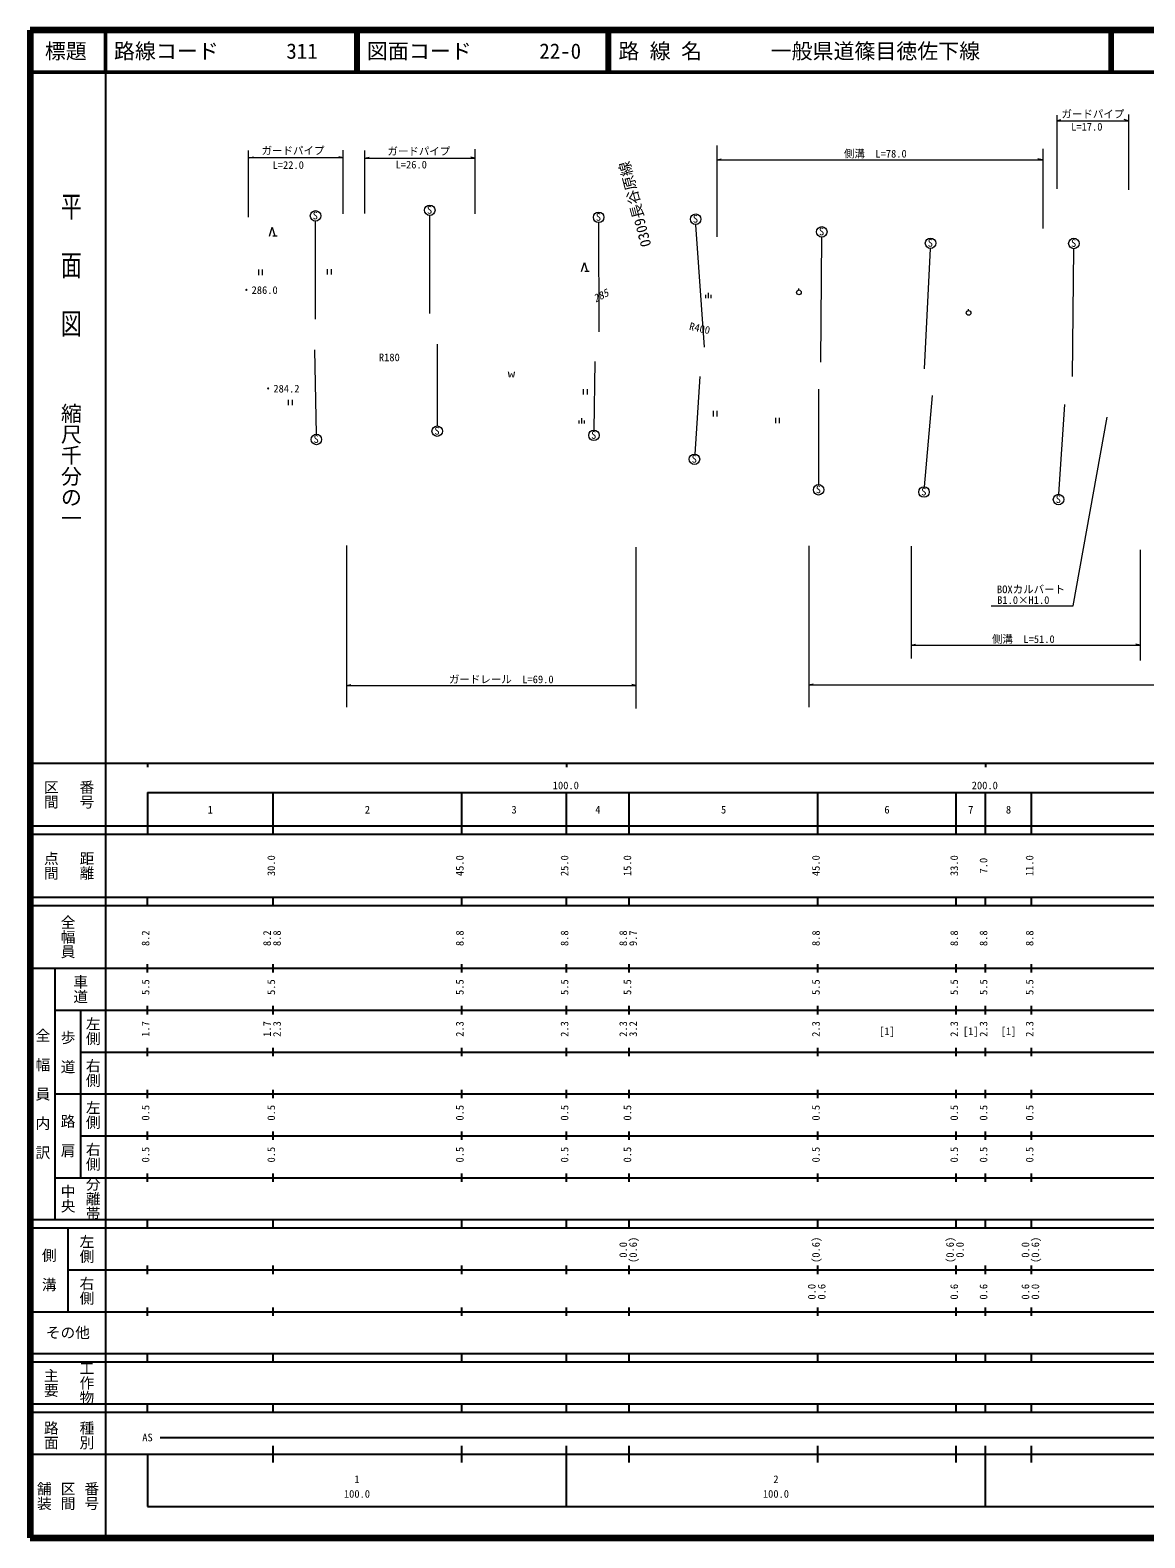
# Model space of a CAD drawing. Units: millimetres on the paper, with parts at other scales. Extents: x 40 to 680, y 20 to 380.
# Drawn here: x 40 to 306, y 20 to 380 of the extents above; entities that cross this region are included whole.
import ezdxf
from ezdxf.enums import TextEntityAlignment as Align

# ---------------------------------------------------------------- set-up
doc = ezdxf.new("R2010")
doc.units = ezdxf.units.MM
for name, color, linetype, lineweight in [('M-BGD', 7, 'Continuous', 13), ('M-STR-HTXT', 7, 'Continuous', 13), ('M-TTL', 2, 'Continuous', 140), ('M-TTL-BAND', 7, 'Continuous', 25), ('M-TTL-LINE', 7, 'Continuous', 50)]:
    doc.layers.add(name, color=color, linetype=linetype, lineweight=lineweight)
doc.layers.add('M-TTL-TXT', color=7, linetype='Continuous')
doc.styles.add('@ＭＳ ゴシック', font='')
doc.styles.add('ＭＳ ゴシック', font='')
doc.styles.get('@ＭＳ ゴシック').set_extended_font_data('@MS Gothic')
doc.styles.get('ＭＳ ゴシック').set_extended_font_data('MS Gothic')

msp = doc.modelspace()

# ---------------------------------------------------------------- linework, layer by layer
at = {"layer": 'M-BGD'}
for p, q in [((135.385, 312.317), (135.355, 335.739)), ((97.123, 330.773), (97.772, 332.936)), ((97.772, 332.936), (98.421, 330.773)), ((108.112, 310.979), (108.083, 334.4)), ((175.781, 307.974), (175.702, 334.058)), ((200.94, 304.281), (198.86, 333.49)), ((98.962, 330.773), (97.88, 330.773)), ((228.699, 300.709), (228.964, 330.579)), ((253.419, 299.132), (254.897, 327.865)), ((288.746, 297.288), (289.083, 327.821)), ((171.617, 322.359), (172.266, 324.522)), ((172.266, 324.522), (172.915, 322.359)), ((94.493, 322.828), (94.493, 321.528)), ((95.468, 321.528), (95.468, 322.828)), ((110.91, 322.919), (110.91, 321.619)), ((111.885, 321.619), (111.885, 322.919)), ((173.456, 322.359), (172.374, 322.359)), ((201.891, 316.043), (201.891, 317.293)), ((223.493, 317.958), (223.493, 318.333)), ((201.266, 316.043), (201.266, 316.793)), ((202.516, 316.043), (202.516, 316.793)), ((263.989, 313.033), (263.989, 313.408)), ((107.835, 303.69), (108.297, 283.521)), ((137.16, 305.033), (137.135, 285.498)), ((174.768, 300.905), (174.54, 284.5)), ((199.832, 297.303), (198.604, 278.791)), ((101.607, 291.726), (101.607, 290.426)), ((102.582, 290.426), (102.582, 291.726)), ((172.02, 294.28), (172.02, 292.98)), ((172.995, 292.98), (172.995, 294.28)), ((228.145, 294.244), (228.145, 271.494)), ((255.27, 292.743), (253.344, 270.97)), ((203.031, 289.081), (203.031, 287.781)), ((204.006, 287.781), (204.006, 289.081)), ((286.905, 290.596), (285.419, 269.171)), ((171.031, 286.081), (171.031, 286.831)), ((171.656, 286.081), (171.656, 287.331)), ((172.281, 286.081), (172.281, 286.831)), ((217.898, 287.439), (217.898, 286.139)), ((218.873, 286.139), (218.873, 287.439))]:
    msp.add_line(p, q, dxfattribs=at)
for centre, radius in [((108.105, 335.65), 1.25), ((135.378, 336.989), 1.25), ((175.686, 335.308), 1.25), ((198.844, 334.864), 1.25), ((228.947, 331.829), 1.25), ((254.903, 329.115), 1.25), ((289.107, 329.071), 1.25), ((223.493, 317.396), 0.562), ((263.989, 312.47), 0.562), ((137.152, 284.248), 1.25), ((174.558, 283.25), 1.25), ((108.314, 282.271), 1.25), ((198.554, 277.542), 1.25), ((228.176, 270.244), 1.25), ((253.344, 269.72), 1.25), ((285.44, 267.921), 1.25)]:
    msp.add_circle(centre, radius, dxfattribs=at)
at = {"layer": 'M-STR-HTXT'}
for p, q in [((285.034, 359.71), (285.034, 342.115)), ((285.034, 358.377), (286.034, 358.627)), ((285.034, 358.377), (302.096, 358.377)), ((302.096, 358.377), (301.096, 358.627)), ((302.184, 359.888), (302.184, 341.878)), ((92.036, 351.232), (92.036, 335.37)), ((92.303, 349.499), (93.303, 349.749)), ((114.696, 349.499), (92.303, 349.499)), ((114.696, 349.499), (113.696, 349.749)), ((114.696, 336.169), (114.696, 351.365)), ((119.895, 336.236), (119.895, 351.298)), ((119.895, 349.432), (120.895, 349.682)), ((119.895, 349.432), (146.154, 349.432)), ((146.154, 349.432), (145.154, 349.682)), ((146.154, 351.565), (146.154, 336.103)), ((203.938, 330.638), (203.938, 352.431)), ((203.938, 349.032), (204.938, 349.282)), ((281.515, 349.032), (280.515, 349.282)), ((281.715, 351.632), (281.715, 332.637)), ((203.938, 349.032), (281.515, 349.032)), ((115.523, 256.912), (115.523, 218.323)), ((184.578, 256.512), (184.578, 218.048)), ((225.867, 256.837), (225.867, 218.373)), ((250.276, 256.82), (250.276, 229.928)), ((304.911, 255.92), (304.911, 229.528)), ((250.276, 233.127), (251.276, 233.377)), ((250.276, 233.127), (304.911, 233.127)), ((304.911, 233.127), (303.911, 233.377)), ((115.523, 223.521), (116.523, 223.771)), ((115.523, 223.521), (184.578, 223.521)), ((184.578, 223.521), (183.578, 223.771)), ((225.867, 223.671), (226.867, 223.921)), ((225.867, 223.671), (411.039, 223.671))]:
    msp.add_line(p, q, dxfattribs=at)
msp.add_lwpolyline([(269.332, 242.514), (288.972, 242.514), (297.084, 287.576)], dxfattribs=at)
at = {"layer": 'M-TTL'}
for p, q in [((40, 380), (40, 20)), ((680, 380), (40, 380)), ((40, 20), (680, 20))]:
    msp.add_line(p, q, dxfattribs=at)
at = {"layer": 'M-TTL-BAND'}
for p, q in [((58, 370), (58, 20)), ((40, 205), (579, 205)), ((68, 205), (68, 204)), ((168, 205), (168, 204)), ((268, 205), (268, 204)), ((68, 198), (579, 198)), ((68, 198), (68, 188)), ((98, 188), (98, 198)), ((143, 188), (143, 198)), ((168, 188), (168, 198)), ((183, 188), (183, 198)), ((228, 188), (228, 198)), ((261, 188), (261, 198)), ((268, 188), (268, 198)), ((279, 188), (279, 198)), ((40, 190), (579, 190)), ((40, 188), (579, 188)), ((40, 173), (579, 173)), ((68, 171), (68, 173)), ((98, 171), (98, 173)), ((143, 171), (143, 173)), ((168, 171), (168, 173)), ((183, 171), (183, 173)), ((228, 171), (228, 173)), ((261, 171), (261, 173)), ((268, 171), (268, 173)), ((279, 171), (279, 173)), ((40, 171), (579, 171)), ((40, 156), (579, 156)), ((46, 96), (46, 156)), ((68, 155), (68, 157)), ((98, 155), (98, 157)), ((143, 155), (143, 157)), ((168, 155), (168, 157)), ((183, 155), (183, 157)), ((228, 155), (228, 157)), ((261, 155), (261, 157)), ((268, 155), (268, 157)), ((279, 155), (279, 157)), ((46, 146), (579, 146)), ((52, 146), (52, 106)), ((68, 145), (68, 147)), ((98, 145), (98, 147)), ((143, 145), (143, 147)), ((168, 145), (168, 147)), ((183, 145), (183, 147)), ((228, 145), (228, 147)), ((261, 145), (261, 147)), ((268, 145), (268, 147)), ((279, 145), (279, 147)), ((68, 135), (68, 137)), ((98, 135), (98, 137)), ((143, 135), (143, 137)), ((168, 135), (168, 137)), ((183, 135), (183, 137)), ((228, 135), (228, 137)), ((261, 135), (261, 137)), ((268, 135), (268, 137)), ((279, 135), (279, 137)), ((52, 136), (579, 136)), ((46, 126), (579, 126)), ((68, 125), (68, 127)), ((98, 125), (98, 127)), ((143, 125), (143, 127)), ((168, 125), (168, 127)), ((183, 125), (183, 127)), ((228, 125), (228, 127)), ((261, 125), (261, 127)), ((268, 125), (268, 127)), ((279, 125), (279, 127)), ((52, 116), (579, 116)), ((68, 115), (68, 117)), ((98, 115), (98, 117)), ((143, 115), (143, 117)), ((168, 115), (168, 117)), ((183, 115), (183, 117)), ((228, 115), (228, 117)), ((261, 115), (261, 117)), ((268, 115), (268, 117)), ((279, 115), (279, 117)), ((46, 106), (579, 106)), ((68, 105), (68, 107)), ((98, 105), (98, 107)), ((143, 105), (143, 107)), ((168, 105), (168, 107)), ((183, 105), (183, 107)), ((228, 105), (228, 107)), ((261, 105), (261, 107)), ((268, 105), (268, 107)), ((279, 105), (279, 107)), ((40, 96), (579, 96)), ((40, 94), (579, 94)), ((49, 94), (49, 74)), ((68, 94), (68, 96)), ((98, 94), (98, 96)), ((143, 94), (143, 96)), ((168, 94), (168, 96)), ((183, 94), (183, 96)), ((228, 94), (228, 96)), ((261, 94), (261, 96)), ((268, 94), (268, 96)), ((279, 94), (279, 96)), ((49, 84), (579, 84)), ((68, 83), (68, 85)), ((98, 83), (98, 85)), ((143, 83), (143, 85)), ((168, 83), (168, 85)), ((183, 83), (183, 85)), ((228, 83), (228, 85)), ((261, 83), (261, 85)), ((268, 83), (268, 85)), ((279, 83), (279, 85)), ((40, 74), (579, 74)), ((68, 73), (68, 75)), ((98, 73), (98, 75)), ((143, 73), (143, 75)), ((168, 73), (168, 75)), ((183, 73), (183, 75)), ((228, 73), (228, 75)), ((261, 73), (261, 75)), ((268, 73), (268, 75)), ((279, 73), (279, 75)), ((40, 64), (579, 64)), ((40, 62), (579, 62)), ((68, 62), (68, 64)), ((98, 62), (98, 64)), ((143, 62), (143, 64)), ((168, 62), (168, 64)), ((183, 62), (183, 64)), ((228, 62), (228, 64)), ((261, 62), (261, 64)), ((268, 62), (268, 64)), ((279, 62), (279, 64)), ((40, 52), (579, 52)), ((68, 50), (68, 52)), ((98, 50), (98, 52)), ((143, 50), (143, 52)), ((168, 50), (168, 52)), ((183, 50), (183, 52)), ((228, 50), (228, 52)), ((261, 50), (261, 52)), ((268, 50), (268, 52)), ((279, 50), (279, 52)), ((40, 50), (579, 50)), ((71, 44), (530.5, 44)), ((40, 40), (579, 40)), ((68, 40), (68, 27.5)), ((98, 38), (98, 42)), ((143, 38), (143, 42)), ((168, 27.5), (168, 42)), ((183, 38), (183, 42)), ((228, 38), (228, 42)), ((261, 38), (261, 42)), ((268, 27.5), (268, 42)), ((279, 38), (279, 42)), ((68, 27.5), (579, 27.5))]:
    msp.add_line(p, q, dxfattribs=at)
at = {"layer": 'M-TTL-LINE'}
for p, q in [((58, 380), (58, 370)), ((117.75, 380), (117.75, 370)), ((118.25, 380), (118.25, 370)), ((177.75, 380), (177.75, 370)), ((178.25, 380), (178.25, 370)), ((297.75, 380), (297.75, 370)), ((298.25, 380), (298.25, 370)), ((40, 370), (680, 370))]:
    msp.add_line(p, q, dxfattribs=at)

# ---------------------------------------------------------------- texts
at = {"layer": 'M-BGD', "style": 'ＭＳ ゴシック'}
for s, height, rotation, p in [('0309長谷原線', 2.566, 104.71, (184.375, 338.433)), ('R400', 1.833, 347.482, (199.813, 308.819))]:
    msp.add_text(s, height=height, rotation=rotation, dxfattribs=at).set_placement(p, align=Align.MIDDLE_CENTER)
for p in [(107.427, 334.277), (134.699, 335.615), (175.007, 333.935), (198.165, 333.49), (228.268, 330.456), (254.224, 327.741), (288.428, 327.698), (136.473, 282.874), (107.635, 280.897), (173.879, 281.877), (197.876, 276.168), (227.498, 268.871), (252.666, 268.346), (284.761, 266.547)]:
    msp.add_text('S', height=1.833, dxfattribs=at).set_placement(p, align=Align.BOTTOM_LEFT)
for s, p in [('・286.0', (94.713, 317.93)), ('R180', (125.726, 301.868)), ('・284.2', (99.912, 294.399))]:
    msp.add_text(s, height=1.833, dxfattribs=at).set_placement(p, align=Align.MIDDLE_CENTER)
at = {"layer": 'M-BGD', "style": 'ＭＳ ゴシック', "oblique": 15}
msp.add_text('285', height=1.833, rotation=27.65, dxfattribs=at).set_placement((176.183, 316.59), align=Align.MIDDLE_CENTER)
at = {"layer": 'M-BGD', "style": 'ＭＳ ゴシック', "width": 2}
msp.add_text('W', height=1.32, dxfattribs=at).set_placement((153.972, 296.716), align=Align.BOTTOM_LEFT)
at = {"layer": 'M-STR-HTXT', "style": 'ＭＳ ゴシック'}
for s, p in [('ガードパイプ', (286.137, 358.509)), ('L=17.0', (288.453, 355.471)), ('ガードパイプ', (95.24, 349.762)), ('ガードパイプ', (125.262, 349.61)), ('側溝\u3000L=78.0', (234.229, 349.032)), ('L=22.0', (97.847, 346.322)), ('L=26.0', (127.208, 346.427)), ('側溝\u3000L=51.0', (269.553, 233.127)), ('ガードレール\u3000L=69.0', (139.951, 223.521))]:
    msp.add_text(s, height=1.833, dxfattribs=at).set_placement(p, align=Align.BOTTOM_LEFT)
for s, p in [('BOXカルバート', (278.88, 246.473)), ('B1.0×H1.0', (277.033, 243.919))]:
    msp.add_text(s, height=1.833, dxfattribs=at).set_placement(p, align=Align.MIDDLE_CENTER)
at = {"layer": 'M-TTL-BAND', "style": '@ＭＳ ゴシック', "width": 1.4}
msp.add_text('平  面  図', height=3.666, rotation=270, dxfattribs=at).set_placement((49.777, 306.475), align=Align.MIDDLE_RIGHT)
at = {"layer": 'M-TTL-BAND', "style": '@ＭＳ ゴシック'}
msp.add_text('縮尺千分の一', height=3.666, rotation=270, dxfattribs=at).set_placement((49.777, 261.03), align=Align.MIDDLE_RIGHT)
for s, p in [('区間', (45, 197.5)), ('番号', (53.5, 197.5)), ('点間', (45, 180.5)), ('距離', (53.5, 180.5)), ('全幅員', (49, 163.5)), ('車道', (52, 151)), ('左側', (55, 141)), ('全\u3000幅\u3000員\u3000内\u3000訳', (43, 126)), ('歩\u3000道', (49, 136)), ('右側', (55, 131)), ('左側', (55, 121)), ('路\u3000肩', (49, 116)), ('右側', (55, 111)), ('分離帯', (55, 101)), ('中央', (49, 101)), ('左側', (53.5, 89)), ('側\u3000溝', (44.5, 84)), ('右側', (53.5, 79)), ('工作物', (53.5, 57)), ('主要', (45, 57)), ('路面', (45, 44.5)), ('種別', (53.5, 44.5)), ('舗装', (43.333, 30)), ('区間', (49, 30)), ('番号', (54.667, 30))]:
    msp.add_text(s, height=2.566, rotation=270, dxfattribs=at).set_placement(p, align=Align.MIDDLE_CENTER)
at = {"layer": 'M-TTL-BAND', "style": 'ＭＳ ゴシック'}
for s, p in [('100.0', (167.844, 198.195)), ('200.0', (267.844, 198.195)), ('1', (83, 192.405)), ('2', (120.5, 192.405)), ('3', (155.5, 192.405)), ('4', (175.5, 192.405)), ('5', (205.5, 192.405)), ('6', (244.5, 192.405)), ('7', (264.5, 192.405)), ('8', (273.5, 192.405)), ('[1]', (244.5, 139.5)), ('[1]', (264.5, 139.5)), ('[1]', (273.5, 139.5)), ('AS', (68, 42.5)), ('1', (118, 32.523)), ('2', (218, 32.523)), ('100.0', (118, 29.033)), ('100.0', (218, 29.033))]:
    msp.add_text(s, height=1.833, dxfattribs=at).set_placement(p, align=Align.BOTTOM_CENTER)
for s, p in [('30.0', (99, 180.5)), ('45.0', (144, 180.5)), ('25.0', (169, 180.5)), ('15.0', (184, 180.5)), ('45.0', (229, 180.5)), ('33.0', (262, 180.5)), ('7.0', (269, 180.5)), ('11.0', (280, 180.5)), ('8.2', (69, 163.174)), ('8.2', (98, 163.174)), ('8.8', (100.37, 163.174)), ('8.8', (144, 163.174)), ('8.8', (169, 163.174)), ('8.8', (183, 163.174)), ('9.7', (185.37, 163.174)), ('8.8', (229, 163.174)), ('8.8', (262, 163.174)), ('8.8', (269, 163.174)), ('8.8', (280, 163.174)), ('5.5', (69, 151.5)), ('5.5', (99, 151.5)), ('5.5', (144, 151.5)), ('5.5', (169, 151.5)), ('5.5', (184, 151.5)), ('5.5', (229, 151.5)), ('5.5', (262, 151.5)), ('5.5', (269, 151.5)), ('5.5', (280, 151.5)), ('1.7', (69, 141.5)), ('1.7', (98, 141.5)), ('2.3', (100.37, 141.5)), ('2.3', (144, 141.5)), ('2.3', (169, 141.5)), ('2.3', (183, 141.5)), ('3.2', (185.37, 141.5)), ('2.3', (229, 141.5)), ('2.3', (262, 141.5)), ('2.3', (269, 141.5)), ('2.3', (280, 141.5)), ('0.5', (69, 121.5)), ('0.5', (99, 121.5)), ('0.5', (144, 121.5)), ('0.5', (169, 121.5)), ('0.5', (184, 121.5)), ('0.5', (229, 121.5)), ('0.5', (262, 121.5)), ('0.5', (269, 121.5)), ('0.5', (280, 121.5)), ('0.5', (69, 111.5)), ('0.5', (99, 111.5)), ('0.5', (144, 111.5)), ('0.5', (169, 111.5)), ('0.5', (184, 111.5)), ('0.5', (229, 111.5)), ('0.5', (262, 111.5)), ('0.5', (269, 111.5)), ('0.5', (280, 111.5)), ('0.0', (183, 88.764)), ('(0.6)', (185.37, 88.764)), ('(0.6)', (229, 88.764)), ('(0.6)', (261, 88.764)), ('0.0', (263.37, 88.764)), ('0.0', (279, 88.764)), ('(0.6)', (281.37, 88.764)), ('0.0', (228, 78.764)), ('0.6', (230.37, 78.764)), ('0.6', (262, 78.764)), ('0.6', (269, 78.764)), ('0.6', (279, 78.764)), ('0.0', (281.37, 78.764))]:
    msp.add_text(s, height=1.833, rotation=90, dxfattribs=at).set_placement(p, align=Align.BOTTOM_CENTER)
msp.add_text('その他', height=2.566, dxfattribs=at).set_placement((49, 69), align=Align.MIDDLE_CENTER)
at = {"layer": 'M-TTL-TXT', "style": 'ＭＳ ゴシック'}
msp.add_text('標題', height=3.666, dxfattribs=at).set_placement((48.5, 375), align=Align.MIDDLE_CENTER)
for s, p in [('路線コード', (60, 375)), ('311', (101.142, 375)), ('図面コード', (120.38, 375)), ('22-0', (161.521, 375)), ('路 線 名', (180.38, 375)), ('一般県道篠目徳佐下線', (216.734, 375))]:
    msp.add_text(s, height=3.666, dxfattribs=at).set_placement(p, align=Align.MIDDLE_LEFT)

doc.saveas('drawing.dxf')
